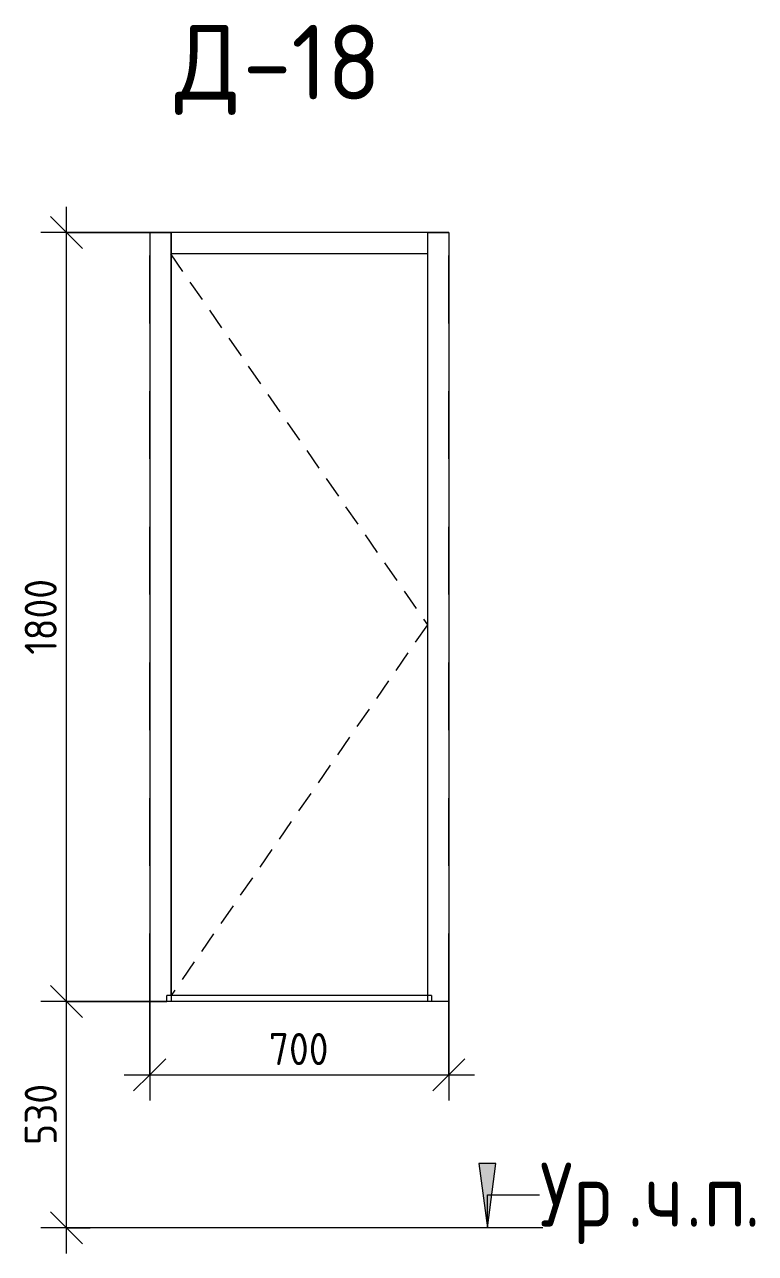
# Model space of a CAD drawing. Header units: millimetres. Extents: x 6259 to 26612, y 3838 to 8230.
# Drawn here: x 11153 to 12863, y 5353 to 8230 of the extents above; entities that cross this region are included whole.
import ezdxf

# ---------------------------------------------------------------- set-up
doc = ezdxf.new("R2010")
doc.units = ezdxf.units.MM
doc.linetypes.add('200_ШТРИХ__ш1_п0_6_', pattern=[80, 50, -30])
doc.linetypes.add('Штрих', pattern=[317.5, 158.75, -158.75])
for name, color, linetype, lineweight in [('A-ANNO-DIMS', 7, 'Continuous', 9), ('A-ANNO-DIMS-50', 7, 'Continuous', 9), ('A-DETL', 7, 'Continuous', 9), ('A-DOOR', 7, 'Continuous', 9), ('A-DOOR-1', 7, 'Штрих', 9), ('A-DOOR-2', 7, '200_ШТРИХ__ш1_п0_6_', 9), ('A-DOOR-FRAM', 7, 'Continuous', 9), ('G-ANNO-TEXT', 7, 'Continuous', 9)]:
    doc.layers.add(name, color=color, linetype=linetype, lineweight=lineweight)
doc.layers.add('G-ANNO-TEXT-1', color=7, linetype='Continuous', lineweight=9, true_color=0x3c3c3c)
doc.styles.add('GOST Common', font='GOST_Common.ttf', dxfattribs={"height": 175})
doc.styles.add('GOST Common_1', font='GOST_Common.ttf', dxfattribs={"width": 0.9, "height": 150})
doc.styles.add('ISOCPEUR', font='isocpeur.ttf', dxfattribs={"width": 0.9, "height": 75})
doc.dimstyles.new('ISO-1_5', dxfattribs={"dimscale": 304.8, "dimtxt": 74.698588, "dimasz": 0.246063, "dimexe": 0.19685, "dimexo": 0, "dimgap": 0, "dimtad": 1, "dimdec": 0, "dimrnd": 10, "dimzin": 0, "dimdsep": 46, "dimtxsty": 'ISOCPEUR', "dimblk1": 'OBLIQUE', "dimblk2": 'OBLIQUE', "dimsah": 1, "dimcen": 0.09, "dimdle": 0.19685, "dimazin": 0, "dimtfac": 1, "dimtdec": 4, "dimtix": 1, "dimtmove": 0, "dimatfit": 3, "dimfxl": 1, "dimtvp": 1, "dimtolj": 1, "dimtzin": 0, "dimarcsym": 2})

# ---------------------------------------------------------------- blocks, each defined once
blk = doc.blocks.new('Family - ___-32216162-_Двери_ 2 этаж 1-12')
at = {"layer": 'A-DOOR'}
for p, q in [((12095.7, 7693), (11495.7, 7693)), ((11495.7, 5957), (11495.7, 7693)), ((12095.7, 7693), (12095.7, 5957)), ((12095.7, 5957), (11495.7, 5957))]:
    blk.add_line(p, q, dxfattribs=at)
at = {"layer": 'A-DOOR-1'}
for p, q in [((12145.7, 7743), (11445.7, 7743)), ((11445.7, 5943), (11445.7, 7743)), ((12145.7, 7743), (11445.7, 7743)), ((11445.7, 5943), (11445.7, 7743)), ((12145.7, 5943), (12145.7, 7743)), ((12145.7, 5943), (12145.7, 7743))]:
    blk.add_line(p, q, dxfattribs=at)
at = {"layer": 'A-DOOR-2'}
for p, q in [((11494.4, 7693), (12095.7, 6825)), ((12095.7, 6825), (11495.7, 5957))]:
    blk.add_line(p, q, dxfattribs=at)
at = {"layer": 'A-DOOR-FRAM'}
for p, q in [((11445.7, 7743), (11495.7, 7743)), ((11445.7, 7743), (11445.7, 5943)), ((11495.7, 7693), (11495.7, 7743)), ((12095.7, 7743), (11495.7, 7743)), ((11495.7, 7743), (11495.7, 5943)), ((12095.7, 7743), (12095.7, 7693)), ((12095.7, 7743), (12145.7, 7743)), ((12095.7, 7743), (12095.7, 5943)), ((12145.7, 7743), (12145.7, 5943)), ((12095.7, 7693), (11495.7, 7693)), ((11485.7, 5943), (11485.7, 5957)), ((12105.7, 5957), (11485.7, 5957)), ((12105.7, 5957), (12105.7, 5943)), ((11495.7, 5943), (11445.7, 5943)), ((12105.7, 5943), (11485.7, 5943)), ((12145.7, 5943), (12095.7, 5943))]:
    blk.add_line(p, q, dxfattribs=at)
blk = doc.blocks.new('DIMBLOCK14-_Двери_ 2 этаж 1-12')
at = {"layer": 'A-ANNO-DIMS-50'}
for p, q in [((11445.7, 5943), (11445.7, 5711)), ((11445.7, 5771), (11445.7, 5943)), ((12145.7, 5943), (12145.7, 5711)), ((12145.7, 5771), (12145.7, 5943)), ((11385.7, 5771), (12205.7, 5771))]:
    blk.add_line(p, q, dxfattribs=at)
at = {"layer": 'A-ANNO-DIMS-50', "lineweight": 20}
for p, q in [((11445.7, 5771), (11483.2, 5808.5)), ((12145.7, 5771), (12183.2, 5808.5)), ((11445.7, 5771), (11408.2, 5733.5)), ((12145.7, 5771), (12108.2, 5733.5))]:
    blk.add_line(p, q, dxfattribs=at)
at = {"layer": 'A-ANNO-DIMS-50', "color": 0, "insert": (11724.6, 5869), "char_height": 75, "width": 170.658, "attachment_point": 1, "line_spacing_factor": 1.149209, "style": 'ISOCPEUR'}
blk.add_mtext('700', dxfattribs=at)
blk = doc.blocks.new('_Oblique')
at = {"color": 0, "linetype": 'ByBlock', "lineweight": -2}
blk.add_line((-0.5, -0.5), (0.5, 0.5), dxfattribs=at)
blk = doc.blocks.new('DIMBLOCK15-_Двери_ 2 этаж 1-12')
at = {"layer": 'A-ANNO-DIMS-50', "lineweight": 20}
for p, q in [((11251.2, 5943), (11213.7, 5980.5)), ((11251.2, 5943), (11288.7, 5905.5)), ((11251.2, 5413), (11213.7, 5450.5)), ((11251.2, 5413), (11288.7, 5375.5))]:
    blk.add_line(p, q, dxfattribs=at)
at = {"layer": 'A-ANNO-DIMS-50'}
for p, q in [((11485.7, 5943), (11191.2, 5943)), ((11251.2, 5353), (11251.2, 5943)), ((11251.2, 5943), (11485.7, 5943)), ((11306.3, 5413), (11191.2, 5413)), ((11251.2, 5413), (11306.3, 5413))]:
    blk.add_line(p, q, dxfattribs=at)
at = {"layer": 'A-ANNO-DIMS-50', "color": 0, "insert": (11153.2, 5606.9), "char_height": 75, "width": 170.658, "attachment_point": 1, "rotation": 90, "line_spacing_factor": 1.149209, "style": 'ISOCPEUR'}
blk.add_mtext('530', dxfattribs=at)
blk = doc.blocks.new('DIMBLOCK16-_Двери_ 2 этаж 1-12')
at = {"layer": 'A-ANNO-DIMS-50'}
for p, q in [((11251.2, 5943), (11251.2, 7803)), ((11445.7, 7743), (11191.2, 7743)), ((11251.2, 7743), (11445.7, 7743)), ((11485.7, 5943), (11191.2, 5943)), ((11251.2, 5943), (11485.7, 5943))]:
    blk.add_line(p, q, dxfattribs=at)
at = {"layer": 'A-ANNO-DIMS-50', "lineweight": 20}
for p, q in [((11251.2, 7743), (11213.7, 7780.5)), ((11251.2, 7743), (11288.7, 7705.5)), ((11251.2, 5943), (11213.7, 5980.5)), ((11251.2, 5943), (11288.7, 5905.5))]:
    blk.add_line(p, q, dxfattribs=at)
at = {"layer": 'A-ANNO-DIMS-50', "color": 0, "insert": (11153.2, 6754.7), "char_height": 75, "width": 212.029, "attachment_point": 1, "rotation": 90, "line_spacing_factor": 1.149209, "style": 'ISOCPEUR'}
blk.add_mtext('1800', dxfattribs=at)

msp = doc.modelspace()

# ---------------------------------------------------------------- hatches: boundary and pattern name
at = {"layer": 'G-ANNO-TEXT'}
msp.add_hatch(color=256, dxfattribs=at).paths.add_polyline_path([(12236.2, 5413.3), (12255.9, 5563.3), (12216.4, 5563.3)])

# ---------------------------------------------------------------- linework, layer by layer
at = {"layer": 'A-DETL'}
msp.add_line((12366.3, 5413), (11306.3, 5413), dxfattribs=at)
at = {"layer": 'G-ANNO-TEXT'}
for p, q in [((12255.9, 5563.3), (12216.4, 5563.3)), ((12216.4, 5563.3), (12236.2, 5413.3)), ((12236.2, 5413.3), (12255.9, 5563.3)), ((12236.2, 5490.5), (12358.3, 5490.5)), ((12236.2, 5413.3), (12236.2, 5490.5))]:
    msp.add_line(p, q, dxfattribs=at)

# ---------------------------------------------------------------- block references
at = {"layer": 'A-DOOR'}
msp.add_blockref('Family - ___-32216162-_Двери_ 2 этаж 1-12', (0, 0), dxfattribs=at)

# ---------------------------------------------------------------- texts
at = {"layer": 'G-ANNO-TEXT', "char_height": 150, "attachment_point": 1, "style": 'GOST Common_1'}
for s, insert, width in [('Ур', (12358.3, 5565.5), 248.924), ('\\fGOST Common|b0|i0|c204|p34|;\\W.9;ч', (12605.3, 5565.5), 115.443), ('\\fGOST Common|b0|i0|c204|p34|;\\W.9;п', (12742.3, 5565.5), 115.443), ('\\fGOST Common|b0|i0|c204|p34|;\\W.9;.', (12563.7, 5565.5), 50.506), ('\\fGOST Common|b0|i0|c204|p34|;\\W.9;.', (12700.6, 5565.5), 50.506), ('\\fGOST Common|b0|i0|c204|p34|;\\W.9;.', (12837.5, 5565.5), 50.506)]:
    msp.add_mtext(s, dxfattribs=dict(at, insert=insert, width=width))
at = {"layer": 'G-ANNO-TEXT-1', "char_height": 175, "attachment_point": 1, "style": 'GOST Common'}
for s, insert, width in [('\\fGOST Common|b0|i0|c204|p34|;Д', (11505, 8229.5), 192.405), ('-18', (11663.8, 8229.5), 408.861)]:
    msp.add_mtext(s, dxfattribs=dict(at, insert=insert, width=width))

# ---------------------------------------------------------------- dimensions: what is measured, and where the dimension line sits
at = {"layer": 'A-ANNO-DIMS'}
for base, p1, p2, override, picture, middle in [((11251.2, 7743), (11485.7, 5943), (11445.7, 7743), {"dimpost": '<>', "dimfxl": 1800.44439}, 'DIMBLOCK16-_Двери_ 2 этаж 1-12', (11213.7, 6843)), ((11251.2, 5943), (11306.3, 5413), (11485.7, 5943), {"dimpost": '<>', "dimfxl": 559.545819}, 'DIMBLOCK15-_Двери_ 2 этаж 1-12', (11213.7, 5678))]:
    dim = msp.add_linear_dim(base=base, p1=p1, p2=p2, angle=90, dimstyle='ISO-1_5', override=override, dxfattribs=at)
    dim.commit()
    dim.dimension.update_dxf_attribs({"geometry": picture, "text_midpoint": middle})
dim = msp.add_linear_dim(base=(12145.7, 5771), p1=(11445.7, 5943), p2=(12145.7, 5943), dimstyle='ISO-1_5', override={"dimpost": '<>', "dimfxl": 700}, dxfattribs=at)
dim.commit()
dim.dimension.update_dxf_attribs({"geometry": 'DIMBLOCK14-_Двери_ 2 этаж 1-12', "text_midpoint": (11795.7, 5808.5)})

doc.saveas('drawing.dxf')
